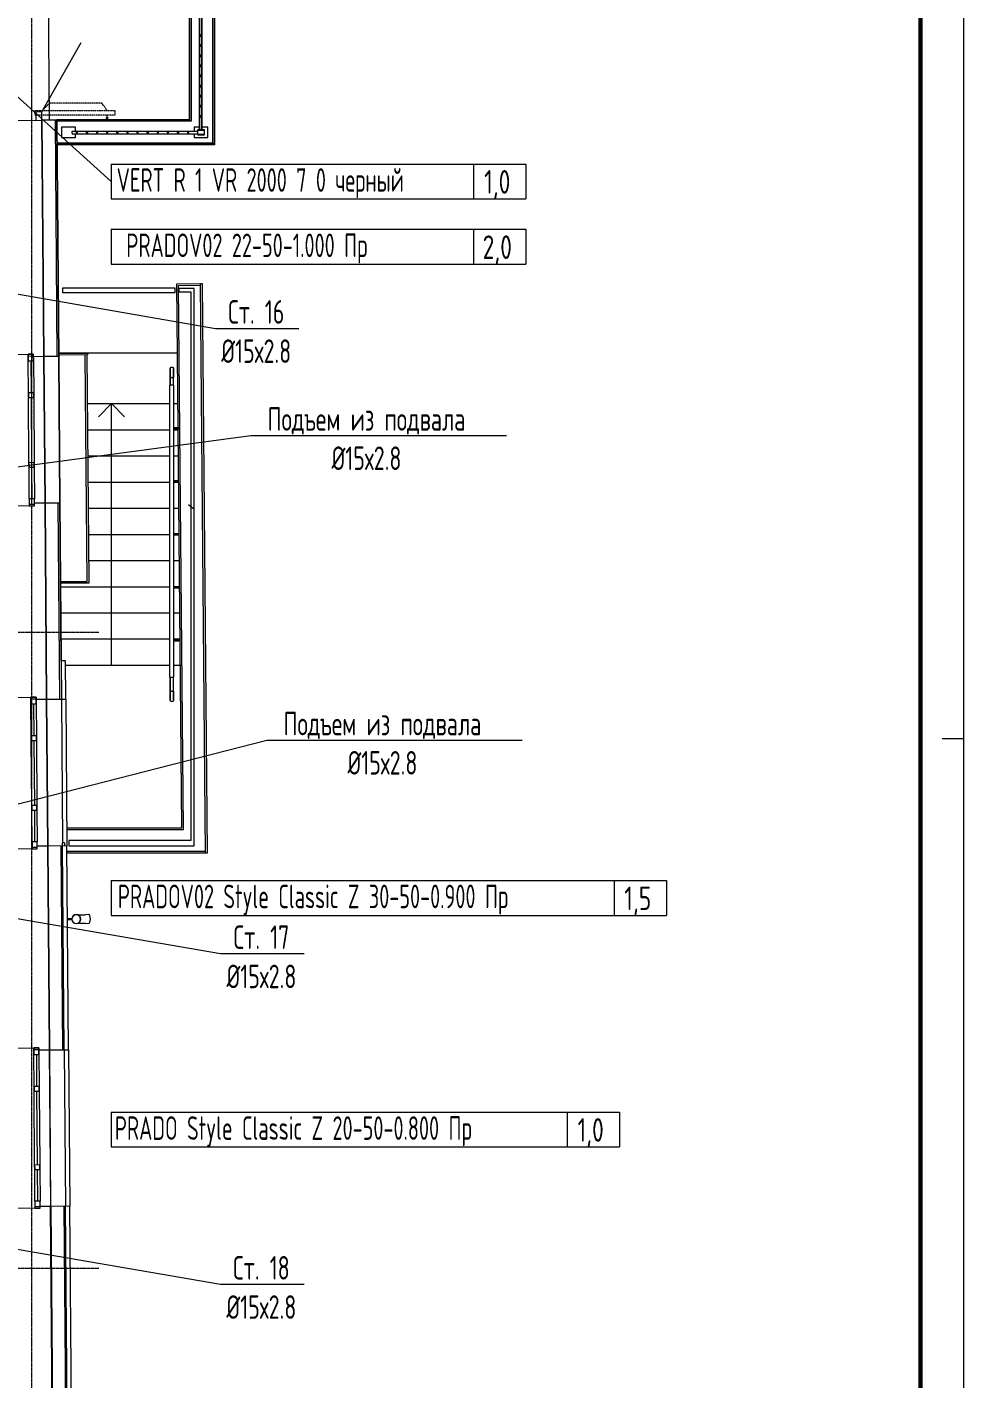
# Model space of a CAD drawing. Header units: millimetres. Extents: x -3929 to 624051, y 52832 to 514950.
# Drawn here: x 228249 to 238998, y 168064 to 183574 of the extents above; entities that cross this region are included whole.
import ezdxf
from ezdxf import colors
from ezdxf.entities.mleader import LeaderData, LeaderLine
from ezdxf.enums import TextEntityAlignment as Align
from ezdxf.math import Vec2, Vec3

# ---------------------------------------------------------------- set-up
doc = ezdxf.new("R2010")
doc.units = ezdxf.units.MM
doc.linetypes.add('ADSK_Линия сетки', pattern=[25, 20, -2.5, 0, -2.5])
doc.linetypes.add('ADSK_Штриховая_ш3 п1_5', pattern=[4.5, 3, -1.5])
for name, color, linetype in [('9_Форматы', 7, 'Continuous'), ('ПРИБОРЫ', 3, 'Continuous'), ('статистика приборов', 252, 'Continuous'), ('стояки', 7, 'Continuous')]:
    doc.layers.add(name, color=color, linetype=linetype)
for name, color, linetype, lineweight in [('_ Окна', 7, 'Continuous', 9), ('Аннотация', 7, 'Continuous', 18), ('Двери', 7, 'Continuous', 9), ('Лестницы', 7, 'Continuous', 9), ('Обобщенные модели', 7, 'Continuous', 18), ('ОВ-рамка', 7, 'Continuous', 30), ('ОВ-ТЕКСТ', 7, 'Continuous', 25), ('Ограждение', 7, 'Continuous', 9), ('Окна', 7, 'Continuous', 9), ('Оси', 253, 'Continuous', 9), ('Перекрытие', 7, 'Continuous', 18), ('Стены внутренние', 7, 'Continuous', 18), ('Стены наружные', 7, 'Continuous', 18), ('Стены несущие', 7, 'Continuous', 30), ('Стены отделка', 7, 'Continuous', 30), ('Стены штриховка', 7, 'Continuous', 9), ('Стрелки вверх', 7, 'Continuous', 18)]:
    doc.layers.add(name, color=color, linetype=linetype, lineweight=lineweight)
doc.layers.add('Линии', color=7, linetype='Continuous', lineweight=9, true_color=0x00a600)
doc.styles.add('СТИЛЬ', font='simplex.shx', dxfattribs={"width": 0.65})

# ---------------------------------------------------------------- blocks, each defined once
blk = doc.blocks.new('1 этаж')
at = {"layer": '_ Окна', "color": 253, "lineweight": 5}
for p, q in [((419000, -230396), (419060, -230395)), ((419001, -230476), (419000, -230396)), ((419000, -230416), (419060, -230415)), ((419060, -230395), (419061, -230475)), ((419061, -230475), (419001, -230476)), ((419031, -230476), (419034, -230836)), ((419004, -230836), (419064, -230835)), ((419004, -230896), (419004, -230836)), ((419064, -230895), (419004, -230896)), ((419034, -230896), (419040, -231636)), ((419064, -230835), (419064, -230895)), ((419010, -231636), (419070, -231635)), ((419011, -231696), (419010, -231636)), ((419071, -231695), (419011, -231696)), ((419041, -231696), (419044, -232055)), ((419070, -231635), (419071, -231695)), ((419073, -232055), (419014, -232056)), ((419014, -232056), (419014, -232136)), ((419014, -232116), (419074, -232115)), ((419014, -232136), (419074, -232135)), ((419074, -232135), (419073, -232055)), ((419033, -234409), (419032, -234329)), ((419032, -234329), (419092, -234329)), ((419032, -234349), (419092, -234349)), ((419092, -234329), (419093, -234409)), ((419093, -234409), (419033, -234409)), ((419063, -234409), (419065, -234769)), ((419036, -234829), (419035, -234769)), ((419035, -234769), (419095, -234769)), ((419095, -234769), (419096, -234829)), ((419096, -234829), (419036, -234829)), ((419066, -234829), (419072, -235569)), ((419042, -235629), (419042, -235569)), ((419042, -235569), (419102, -235569)), ((419102, -235569), (419102, -235629)), ((419102, -235629), (419042, -235629)), ((419072, -235629), (419075, -235989)), ((419105, -235989), (419045, -235989)), ((419045, -235989), (419046, -236069)), ((419046, -236049), (419106, -236049)), ((419106, -236069), (419105, -235989)), ((419046, -236069), (419106, -236069)), ((419064, -238353), (419124, -238352)), ((419065, -238433), (419064, -238353)), ((419065, -238373), (419125, -238372)), ((419124, -238352), (419125, -238432)), ((419125, -238432), (419065, -238433)), ((419095, -238433), (419098, -238792)), ((419068, -238793), (419128, -238792)), ((419068, -238853), (419068, -238793)), ((419128, -238792), (419128, -238852)), ((419128, -238852), (419068, -238853)), ((419098, -238852), (419105, -239692)), ((419075, -239693), (419135, -239692)), ((419076, -239753), (419075, -239693)), ((419136, -239752), (419076, -239753)), ((419106, -239752), (419109, -240112)), ((419135, -239692), (419136, -239752)), ((419139, -240112), (419079, -240113)), ((419079, -240113), (419079, -240193)), ((419079, -240173), (419139, -240172)), ((419079, -240193), (419139, -240192)), ((419139, -240192), (419139, -240112))]:
    blk.add_line(p, q, dxfattribs=at)
at = {"layer": 'Аннотация', "color": 253, "lineweight": 5}
blk.add_line((420902, -232173), (420842, -232122), dxfattribs=at)
at = {"layer": 'Двери', "color": 253, "lineweight": 5}
for p, q in [((419158, -227616), (419609, -226820)), ((419158, -227616), (419088, -227617)), ((419088, -227617), (419088, -227712)), ((419158, -227711), (419158, -227616)), ((419088, -227712), (419158, -227711))]:
    blk.add_line(p, q, dxfattribs=at)
at = {"layer": 'Лестницы', "color": 253, "lineweight": 5}
for p, q in [((419678, -230962), (420621, -230962)), ((420671, -230962), (420720, -230962)), ((419680, -231262), (420621, -231262)), ((419680, -231262), (420621, -231262)), ((420671, -231262), (420722, -231262)), ((420671, -231262), (420722, -231262)), ((419683, -231562), (420621, -231562)), ((419683, -231562), (420621, -231562)), ((420671, -231562), (420725, -231562)), ((420671, -231562), (420725, -231562)), ((419686, -231862), (420621, -231862)), ((419686, -231862), (420621, -231862)), ((420671, -231862), (420728, -231862)), ((420671, -231862), (420728, -231862)), ((419688, -232162), (420621, -232162)), ((419688, -232162), (420621, -232162)), ((420671, -232162), (420730, -232162)), ((420671, -232162), (420730, -232162)), ((419691, -232462), (420621, -232462)), ((419691, -232462), (420621, -232462)), ((420730, -232462), (420733, -232462)), ((420730, -232462), (420733, -232462)), ((419694, -232762), (420621, -232762)), ((419694, -232762), (420621, -232762)), ((420671, -232762), (420736, -232762)), ((420671, -232762), (420736, -232762)), ((419373, -233062), (420621, -233062)), ((419373, -233062), (420621, -233062)), ((420671, -233062), (420739, -233062)), ((420671, -233062), (420739, -233062)), ((419375, -233362), (420621, -233362)), ((419375, -233362), (420621, -233362)), ((420671, -233362), (420741, -233362)), ((420671, -233362), (420741, -233362)), ((419378, -233662), (420621, -233662)), ((419378, -233662), (420621, -233662)), ((420671, -233662), (420744, -233662)), ((420671, -233662), (420744, -233662)), ((420744, -233962), (420744, -233699)), ((419430, -233962), (420621, -233962)), ((419430, -233962), (420621, -233962)), ((420671, -233962), (420744, -233962)), ((420671, -233962), (420744, -233962))]:
    blk.add_line(p, q, dxfattribs=at)
at = {"layer": 'Линии', "color": 253, "lineweight": 5}
for p, q in [((421140, -223482), (421140, -227982)), ((421140, -227982), (419340, -227982)), ((420687, -229637), (419393, -229637)), ((419393, -229637), (419393, -229687)), ((419393, -229687), (420687, -229687)), ((420687, -229687), (420687, -229637)), ((420906, -229640), (420728, -229640)), ((420728, -229640), (420728, -229680)), ((420728, -229680), (420866, -229680)), ((420866, -229680), (420866, -235974)), ((420906, -236034), (420906, -229640)), ((420671, -230750), (420621, -230750)), ((420621, -230750), (420621, -234102)), ((420671, -234102), (420671, -230750)), ((420621, -234102), (420671, -234102)), ((420866, -235974), (419466, -235974)), ((419466, -235974), (419466, -236034)), ((419466, -236034), (420906, -236034))]:
    blk.add_line(p, q, dxfattribs=at)
at = {"layer": 'Линии', "color": 253, "linetype": 'ADSK_Штриховая_ш3 п1_5', "lineweight": 5}
for p, q in [((419248, -227514), (419163, -227599)), ((419846, -227514), (419248, -227514)), ((419906, -227599), (419846, -227514)), ((419082, -227652), (419081, -227599)), ((419081, -227599), (419994, -227599)), ((419995, -227652), (419082, -227652)), ((419903, -227652), (419908, -227697)), ((419994, -227599), (419995, -227652))]:
    blk.add_line(p, q, dxfattribs=at)
blk.add_circle((419908, -227697), 17, dxfattribs=at)
at = {"layer": 'Обобщенные модели', "color": 253, "lineweight": 5}
for p, q in [((419566, -236826), (419567, -236826)), ((419567, -236826), (419570, -236826)), ((419570, -236826), (419573, -236826)), ((419573, -236826), (419576, -236825)), ((419576, -236825), (419579, -236825)), ((419579, -236825), (419582, -236825)), ((419582, -236825), (419586, -236825)), ((419586, -236825), (419590, -236825)), ((419590, -236825), (419594, -236825)), ((419594, -236825), (419598, -236825)), ((419598, -236825), (419603, -236825)), ((419603, -236825), (419607, -236825)), ((419607, -236825), (419612, -236825)), ((419612, -236825), (419617, -236825)), ((419617, -236825), (419622, -236825)), ((419622, -236825), (419627, -236825)), ((419627, -236825), (419632, -236825)), ((419632, -236825), (419637, -236825)), ((419637, -236825), (419643, -236825)), ((419643, -236825), (419648, -236825)), ((419648, -236825), (419654, -236825)), ((419654, -236825), (419656, -236825)), ((419699, -236824), (419656, -236825)), ((419502, -236871), (419453, -236871)), ((419453, -236881), (419502, -236881)), ((419569, -236926), (419567, -236926)), ((419572, -236926), (419569, -236926)), ((419575, -236925), (419572, -236926)), ((419578, -236925), (419575, -236925)), ((419581, -236925), (419578, -236925)), ((419585, -236925), (419581, -236925)), ((419589, -236925), (419585, -236925)), ((419593, -236925), (419589, -236925)), ((419597, -236925), (419593, -236925)), ((419601, -236925), (419597, -236925)), ((419605, -236925), (419601, -236925)), ((419610, -236925), (419605, -236925)), ((419615, -236925), (419610, -236925)), ((419620, -236925), (419615, -236925)), ((419625, -236925), (419620, -236925)), ((419630, -236925), (419625, -236925)), ((419635, -236925), (419630, -236925)), ((419641, -236925), (419635, -236925)), ((419646, -236925), (419641, -236925)), ((419652, -236925), (419646, -236925)), ((419657, -236925), (419652, -236925)), ((419657, -236925), (419700, -236924))]:
    blk.add_line(p, q, dxfattribs=at)
for radius, start, end in [(52, 0.4634, 180.4634), (50, 0.4634, 180.4634), (52, 180.4634, 0.4634), (50, 180.4634, 0.4634)]:
    blk.add_arc((419553, -236876), radius, start, end, dxfattribs=at)
for start_param, end_param in [(4.712389, 6.283185), (3.141593, 4.712389)]:
    blk.add_ellipse((419699, -236874), major_axis=(-0.4, 50), ratio=0.309017, start_param=start_param, end_param=end_param, dxfattribs=at)
at = {"layer": 'Ограждение', "color": 253, "lineweight": 5}
for p, q in [((420962, -226240), (420962, -227820)), ((420988, -227820), (420988, -226240)), ((420992, -226240), (420992, -227820)), ((420986, -226731), (420970, -226731)), ((420970, -226731), (420970, -226747)), ((420970, -226747), (420986, -226747)), ((420986, -226747), (420986, -226731)), ((420986, -226847), (420970, -226847)), ((420970, -226847), (420970, -226863)), ((420970, -226863), (420986, -226863)), ((420986, -226863), (420986, -226847)), ((420986, -226963), (420970, -226963)), ((420970, -226963), (420970, -226979)), ((420970, -226979), (420986, -226979)), ((420986, -226979), (420986, -226963)), ((420986, -227079), (420970, -227079)), ((420970, -227079), (420970, -227095)), ((420970, -227095), (420986, -227095)), ((420986, -227195), (420970, -227195)), ((420970, -227195), (420970, -227211)), ((420970, -227211), (420986, -227211)), ((420986, -227095), (420986, -227079)), ((420986, -227211), (420986, -227195)), ((420986, -227311), (420970, -227311)), ((420970, -227311), (420970, -227327)), ((420970, -227327), (420986, -227327)), ((420986, -227327), (420986, -227311)), ((420986, -227427), (420970, -227427)), ((420970, -227427), (420970, -227443)), ((420970, -227443), (420986, -227443)), ((420986, -227443), (420986, -227427)), ((420986, -227543), (420970, -227543)), ((420970, -227543), (420970, -227559)), ((420970, -227559), (420986, -227559)), ((420986, -227659), (420970, -227659)), ((420970, -227659), (420970, -227675)), ((420970, -227675), (420986, -227675)), ((420986, -227559), (420986, -227543)), ((420986, -227675), (420986, -227659)), ((419544, -227790), (419384, -227790)), ((419384, -227790), (419384, -227910)), ((419504, -227835), (419504, -227839)), ((419504, -227835), (420944, -227835)), ((419544, -227835), (419544, -227790)), ((420962, -227790), (420904, -227790)), ((420904, -227790), (420904, -227835)), ((420944, -227826), (420944, -227874)), ((420948, -227874), (420948, -227826)), ((421019, -227820), (420950, -227820)), ((420950, -227824), (421019, -227824)), ((421064, -227790), (420992, -227790)), ((421020, -227826), (421020, -227874)), ((421024, -227874), (421024, -227826)), ((421064, -227910), (421064, -227790)), ((419384, -227910), (419544, -227910)), ((419504, -227860), (419504, -227839)), ((419552, -227839), (419504, -227839)), ((419504, -227860), (419504, -227865)), ((419504, -227865), (420944, -227865)), ((419544, -227910), (419544, -227865)), ((419568, -227839), (419552, -227839)), ((419552, -227839), (419552, -227855)), ((419552, -227855), (419568, -227855)), ((419568, -227855), (419568, -227839)), ((419668, -227839), (419568, -227839)), ((419684, -227839), (419668, -227839)), ((419668, -227839), (419668, -227855)), ((419668, -227855), (419684, -227855)), ((419684, -227855), (419684, -227839)), ((419784, -227839), (419684, -227839)), ((419800, -227839), (419784, -227839)), ((419784, -227839), (419784, -227855)), ((419784, -227855), (419800, -227855)), ((419800, -227855), (419800, -227839)), ((419900, -227839), (419800, -227839)), ((419916, -227839), (419900, -227839)), ((419900, -227839), (419900, -227855)), ((419900, -227855), (419916, -227855)), ((419916, -227855), (419916, -227839)), ((420016, -227839), (419916, -227839)), ((420032, -227839), (420016, -227839)), ((420016, -227839), (420016, -227855)), ((420016, -227855), (420032, -227855)), ((420032, -227855), (420032, -227839)), ((420132, -227839), (420032, -227839)), ((420148, -227839), (420132, -227839)), ((420132, -227839), (420132, -227855)), ((420132, -227855), (420148, -227855)), ((420148, -227855), (420148, -227839)), ((420248, -227839), (420148, -227839)), ((420264, -227839), (420248, -227839)), ((420248, -227839), (420248, -227855)), ((420248, -227855), (420264, -227855)), ((420264, -227855), (420264, -227839)), ((420364, -227839), (420264, -227839)), ((420380, -227839), (420364, -227839)), ((420364, -227839), (420364, -227855)), ((420364, -227855), (420380, -227855)), ((420380, -227855), (420380, -227839)), ((420480, -227839), (420380, -227839)), ((420496, -227839), (420480, -227839)), ((420480, -227839), (420480, -227855)), ((420480, -227855), (420496, -227855)), ((420496, -227855), (420496, -227839)), ((420596, -227839), (420496, -227839)), ((420612, -227839), (420596, -227839)), ((420596, -227839), (420596, -227855)), ((420596, -227855), (420612, -227855)), ((420612, -227855), (420612, -227839)), ((420712, -227839), (420612, -227839)), ((420728, -227839), (420712, -227839)), ((420712, -227839), (420712, -227855)), ((420712, -227855), (420728, -227855)), ((420728, -227855), (420728, -227839)), ((420828, -227839), (420728, -227839)), ((420844, -227839), (420828, -227839)), ((420828, -227839), (420828, -227855)), ((420828, -227855), (420844, -227855)), ((420844, -227855), (420844, -227839)), ((420944, -227839), (420844, -227839)), ((420904, -227865), (420904, -227910)), ((420904, -227910), (421064, -227910)), ((421019, -227876), (420950, -227876)), ((420950, -227880), (421019, -227880)), ((420630, -230559), (420630, -230558)), ((420630, -230558), (420631, -230558)), ((420630, -230560), (420630, -230559)), ((420630, -230561), (420630, -230560)), ((420630, -230562), (420630, -230561)), ((420630, -230563), (420630, -230562)), ((420630, -230562), (420630, -230562)), ((420630, -230562), (420630, -230562)), ((420630, -230562), (420630, -230562)), ((420630, -230562), (420630, -230562)), ((420630, -230562), (420630, -230562)), ((420630, -230562), (420630, -230562)), ((420630, -230562), (420630, -230562)), ((420630, -230562), (420630, -230563)), ((420630, -230564), (420630, -230563)), ((420630, -230563), (420630, -230564)), ((420630, -230565), (420630, -230564)), ((420630, -230564), (420630, -230564)), ((420630, -230564), (420630, -230565)), ((420630, -230566), (420630, -230565)), ((420630, -230565), (420630, -230567)), ((420630, -230567), (420630, -230566)), ((420630, -230568), (420630, -230567)), ((420630, -230567), (420630, -230568)), ((420630, -230570), (420630, -230568)), ((420630, -230568), (420630, -230569)), ((420630, -230569), (420630, -230571)), ((420630, -230572), (420630, -230570)), ((420630, -230571), (420630, -230573)), ((420630, -230573), (420630, -230572)), ((420630, -230575), (420630, -230573)), ((420630, -230573), (420630, -230575)), ((420630, -230577), (420630, -230575)), ((420630, -230575), (420630, -230577)), ((420630, -230580), (420630, -230577)), ((420630, -230577), (420630, -230579)), ((420630, -230579), (420630, -230581)), ((420630, -230582), (420630, -230580)), ((420630, -230581), (420630, -230584)), ((420630, -230585), (420630, -230582)), ((420630, -230584), (420630, -230586)), ((420630, -230587), (420630, -230585)), ((420630, -230586), (420630, -230589)), ((420630, -230590), (420630, -230587)), ((420630, -230589), (420630, -230592)), ((420630, -230593), (420630, -230590)), ((420630, -230592), (420630, -230595)), ((420630, -230596), (420630, -230593)), ((420630, -230595), (420630, -230598)), ((420630, -230599), (420630, -230596)), ((420630, -230598), (420630, -230601)), ((420630, -230602), (420630, -230599)), ((420630, -230601), (420630, -230604)), ((420630, -230605), (420630, -230602)), ((420630, -230604), (420630, -230608)), ((420630, -230608), (420630, -230605)), ((420630, -230612), (420630, -230608)), ((420630, -230608), (420630, -230611)), ((420630, -230611), (420630, -230614)), ((420630, -230615), (420630, -230612)), ((420630, -230614), (420630, -230618)), ((420630, -230619), (420630, -230615)), ((420630, -230618), (420630, -230622)), ((420630, -230623), (420630, -230619)), ((420630, -230622), (420630, -230625)), ((420630, -230626), (420630, -230623)), ((420630, -230625), (420630, -230629)), ((420630, -230630), (420630, -230626)), ((420631, -230556), (420631, -230555)), ((420631, -230555), (420632, -230555)), ((420631, -230557), (420631, -230556)), ((420631, -230558), (420631, -230557)), ((420632, -230553), (420632, -230552)), ((420632, -230552), (420633, -230552)), ((420632, -230554), (420632, -230553)), ((420632, -230555), (420632, -230554)), ((420633, -230551), (420634, -230550)), ((420633, -230552), (420633, -230551)), ((420634, -230550), (420635, -230549)), ((420634, -230550), (420634, -230550)), ((420635, -230549), (420635, -230548)), ((420635, -230548), (420636, -230548)), ((420636, -230548), (420636, -230547)), ((420636, -230547), (420637, -230547)), ((420637, -230547), (420637, -230546)), ((420637, -230546), (420638, -230546)), ((420638, -230546), (420639, -230545)), ((420639, -230545), (420640, -230544)), ((420639, -230545), (420639, -230545)), ((420640, -230544), (420641, -230544)), ((420641, -230544), (420642, -230544)), ((420642, -230544), (420642, -230543)), ((420642, -230543), (420643, -230543)), ((420643, -230543), (420644, -230543)), ((420644, -230543), (420644, -230542)), ((420644, -230542), (420645, -230542)), ((420645, -230542), (420646, -230542)), ((420646, -230542), (420647, -230542)), ((420647, -230542), (420648, -230542)), ((420648, -230542), (420648, -230542)), ((420648, -230542), (420649, -230542)), ((420649, -230542), (420650, -230542)), ((420650, -230542), (420650, -230542)), ((420650, -230542), (420651, -230542)), ((420651, -230542), (420652, -230542)), ((420652, -230542), (420653, -230542)), ((420653, -230542), (420653, -230542)), ((420653, -230542), (420654, -230542)), ((420654, -230542), (420655, -230542)), ((420655, -230542), (420656, -230542)), ((420656, -230542), (420657, -230543)), ((420657, -230543), (420657, -230543)), ((420657, -230543), (420658, -230543)), ((420658, -230543), (420659, -230544)), ((420659, -230544), (420659, -230544)), ((420659, -230544), (420660, -230544)), ((420660, -230544), (420661, -230545)), ((420661, -230545), (420662, -230545)), ((420662, -230545), (420662, -230546)), ((420662, -230546), (420663, -230546)), ((420663, -230546), (420663, -230547)), ((420663, -230547), (420664, -230547)), ((420664, -230547), (420665, -230548)), ((420665, -230548), (420665, -230548)), ((420665, -230548), (420666, -230549)), ((420666, -230549), (420666, -230549)), ((420666, -230549), (420667, -230550)), ((420667, -230550), (420667, -230551)), ((420667, -230551), (420667, -230551)), ((420667, -230551), (420668, -230552)), ((420668, -230552), (420668, -230553)), ((420668, -230553), (420669, -230554)), ((420669, -230554), (420669, -230554)), ((420669, -230554), (420669, -230555)), ((420669, -230555), (420669, -230556)), ((420669, -230556), (420670, -230557)), ((420670, -230557), (420670, -230557)), ((420670, -230557), (420670, -230558)), ((420670, -230558), (420670, -230559)), ((420670, -230559), (420670, -230560)), ((420670, -230560), (420670, -230561)), ((420670, -230561), (420670, -230561)), ((420670, -230561), (420670, -230562)), ((420670, -230563), (420670, -230562)), ((420670, -230562), (420670, -230562)), ((420670, -230562), (420670, -230562)), ((420670, -230562), (420670, -230562)), ((420670, -230562), (420670, -230562)), ((420670, -230562), (420670, -230562)), ((420670, -230562), (420670, -230562)), ((420670, -230562), (420670, -230562)), ((420670, -230562), (420670, -230563)), ((420670, -230564), (420670, -230563)), ((420670, -230563), (420670, -230564)), ((420670, -230565), (420670, -230564)), ((420670, -230564), (420670, -230564)), ((420670, -230564), (420670, -230565)), ((420670, -230566), (420670, -230565)), ((420670, -230565), (420670, -230567)), ((420670, -230567), (420670, -230566)), ((420670, -230568), (420670, -230567)), ((420670, -230567), (420670, -230568)), ((420670, -230570), (420670, -230568)), ((420670, -230568), (420670, -230569)), ((420670, -230569), (420670, -230571)), ((420670, -230572), (420670, -230570)), ((420670, -230571), (420670, -230573)), ((420670, -230573), (420670, -230572)), ((420670, -230575), (420670, -230573)), ((420670, -230573), (420670, -230575)), ((420670, -230577), (420670, -230575)), ((420670, -230575), (420670, -230577)), ((420670, -230580), (420670, -230577)), ((420670, -230577), (420670, -230579)), ((420670, -230579), (420670, -230581)), ((420670, -230582), (420670, -230580)), ((420670, -230581), (420670, -230584)), ((420670, -230585), (420670, -230582)), ((420670, -230584), (420670, -230586)), ((420670, -230587), (420670, -230585)), ((420670, -230586), (420670, -230589)), ((420670, -230590), (420670, -230587)), ((420670, -230589), (420670, -230592)), ((420670, -230593), (420670, -230590)), ((420670, -230592), (420670, -230595)), ((420670, -230596), (420670, -230593)), ((420670, -230595), (420670, -230598)), ((420670, -230599), (420670, -230596)), ((420670, -230598), (420670, -230601)), ((420670, -230602), (420670, -230599)), ((420670, -230601), (420670, -230604)), ((420670, -230605), (420670, -230602)), ((420670, -230604), (420670, -230608)), ((420670, -230608), (420670, -230605)), ((420670, -230612), (420670, -230608)), ((420670, -230608), (420670, -230611)), ((420670, -230611), (420670, -230614)), ((420670, -230615), (420670, -230612)), ((420670, -230614), (420670, -230618)), ((420670, -230619), (420670, -230615)), ((420670, -230618), (420670, -230622)), ((420670, -230623), (420670, -230619)), ((420670, -230622), (420670, -230625)), ((420670, -230626), (420670, -230623)), ((420670, -230625), (420670, -230629)), ((420670, -230630), (420670, -230626)), ((420630, -230629), (420630, -230633)), ((420630, -230634), (420630, -230630)), ((420630, -230633), (420630, -230637)), ((420630, -230638), (420630, -230634)), ((420630, -230637), (420630, -230641)), ((420630, -230642), (420630, -230638)), ((420630, -230641), (420630, -230645)), ((420630, -230646), (420630, -230642)), ((420630, -230645), (420630, -230649)), ((420630, -230650), (420630, -230646)), ((420630, -230649), (420630, -230653)), ((420630, -230654), (420630, -230650)), ((420630, -230653), (420630, -230657)), ((420630, -230658), (420630, -230654)), ((420630, -230657), (420630, -230661)), ((420630, -230662), (420630, -230658)), ((420630, -230661), (420630, -230662)), ((420630, -230662), (420630, -230750)), ((420630, -230662), (420670, -230662)), ((420630, -230750), (420630, -230662)), ((420653, -230662), (420648, -230662)), ((420648, -230662), (420650, -230662)), ((420650, -230662), (420653, -230662)), ((420670, -230629), (420670, -230633)), ((420670, -230634), (420670, -230630)), ((420670, -230633), (420670, -230637)), ((420670, -230638), (420670, -230634)), ((420670, -230637), (420670, -230641)), ((420670, -230642), (420670, -230638)), ((420670, -230641), (420670, -230645)), ((420670, -230646), (420670, -230642)), ((420670, -230645), (420670, -230649)), ((420670, -230650), (420670, -230646)), ((420670, -230649), (420670, -230653)), ((420670, -230654), (420670, -230650)), ((420670, -230653), (420670, -230657)), ((420670, -230658), (420670, -230654)), ((420670, -230657), (420670, -230661)), ((420670, -230662), (420670, -230658)), ((420670, -230661), (420670, -230662)), ((420670, -230750), (420670, -230662)), ((420670, -230750), (420670, -230662)), ((420730, -231238), (420671, -231238)), ((420730, -231245), (420730, -231238)), ((420730, -231253), (420730, -231245)), ((420671, -231253), (420730, -231253)), ((420728, -231846), (420671, -231846)), ((420671, -231861), (420728, -231861)), ((420730, -232454), (420671, -232454)), ((420671, -232469), (420730, -232469)), ((420730, -232462), (420730, -232454)), ((420730, -232469), (420730, -232462)), ((420730, -233062), (420671, -233062)), ((420671, -233077), (420730, -233077)), ((420730, -233070), (420730, -233062)), ((420730, -233077), (420730, -233070)), ((420730, -233670), (420671, -233670)), ((420671, -233685), (420730, -233685)), ((420730, -233678), (420730, -233670)), ((420730, -233685), (420730, -233678)), ((420630, -234102), (420630, -234262)), ((420630, -234262), (420630, -234102)), ((420670, -234262), (420670, -234102)), ((420670, -234262), (420670, -234102)), ((420630, -234262), (420630, -234266)), ((420630, -234263), (420630, -234262)), ((420630, -234262), (420670, -234262)), ((420630, -234267), (420630, -234263)), ((420630, -234266), (420630, -234270)), ((420630, -234271), (420630, -234267)), ((420630, -234270), (420630, -234274)), ((420630, -234275), (420630, -234271)), ((420630, -234274), (420630, -234278)), ((420630, -234279), (420630, -234275)), ((420630, -234278), (420630, -234281)), ((420630, -234283), (420630, -234279)), ((420630, -234281), (420630, -234285)), ((420630, -234286), (420630, -234283)), ((420630, -234285), (420630, -234289)), ((420630, -234290), (420630, -234286)), ((420630, -234289), (420630, -234293)), ((420630, -234294), (420630, -234290)), ((420630, -234293), (420630, -234297)), ((420630, -234298), (420630, -234294)), ((420630, -234297), (420630, -234301)), ((420630, -234302), (420630, -234298)), ((420630, -234301), (420630, -234304)), ((420630, -234305), (420630, -234302)), ((420630, -234304), (420630, -234308)), ((420630, -234309), (420630, -234305)), ((420630, -234308), (420630, -234311)), ((420630, -234312), (420630, -234309)), ((420630, -234311), (420630, -234315)), ((420630, -234316), (420630, -234312)), ((420630, -234315), (420630, -234318)), ((420630, -234319), (420630, -234316)), ((420630, -234318), (420630, -234321)), ((420630, -234322), (420630, -234319)), ((420630, -234321), (420630, -234324)), ((420630, -234325), (420630, -234322)), ((420630, -234324), (420630, -234328)), ((420630, -234328), (420630, -234325)), ((420630, -234328), (420630, -234330)), ((420630, -234331), (420630, -234328)), ((420630, -234330), (420630, -234333)), ((420630, -234334), (420630, -234331)), ((420630, -234333), (420630, -234336)), ((420630, -234337), (420630, -234334)), ((420630, -234336), (420630, -234339)), ((420630, -234339), (420630, -234337)), ((420630, -234339), (420630, -234341)), ((420630, -234342), (420630, -234339)), ((420630, -234341), (420630, -234344)), ((420630, -234344), (420630, -234342)), ((420630, -234344), (420630, -234346)), ((420630, -234346), (420630, -234344)), ((420630, -234346), (420630, -234348)), ((420630, -234348), (420630, -234346)), ((420630, -234348), (420630, -234350)), ((420630, -234350), (420630, -234348)), ((420630, -234350), (420630, -234352)), ((420630, -234352), (420630, -234350)), ((420648, -234262), (420653, -234262)), ((420650, -234262), (420648, -234262)), ((420653, -234262), (420650, -234262)), ((420670, -234262), (420670, -234266)), ((420670, -234263), (420670, -234262)), ((420670, -234267), (420670, -234263)), ((420670, -234266), (420670, -234270)), ((420670, -234271), (420670, -234267)), ((420670, -234270), (420670, -234274)), ((420670, -234275), (420670, -234271)), ((420670, -234274), (420670, -234278)), ((420670, -234279), (420670, -234275)), ((420670, -234278), (420670, -234281)), ((420670, -234283), (420670, -234279)), ((420670, -234281), (420670, -234285)), ((420670, -234286), (420670, -234283)), ((420670, -234285), (420670, -234289)), ((420670, -234290), (420670, -234286)), ((420670, -234289), (420670, -234293)), ((420670, -234294), (420670, -234290)), ((420670, -234293), (420670, -234297)), ((420670, -234298), (420670, -234294)), ((420670, -234297), (420670, -234301)), ((420670, -234302), (420670, -234298)), ((420670, -234301), (420670, -234304)), ((420670, -234305), (420670, -234302)), ((420670, -234304), (420670, -234308)), ((420670, -234309), (420670, -234305)), ((420670, -234308), (420670, -234311)), ((420670, -234312), (420670, -234309)), ((420670, -234311), (420670, -234315)), ((420670, -234316), (420670, -234312)), ((420670, -234315), (420670, -234318)), ((420670, -234319), (420670, -234316)), ((420670, -234318), (420670, -234321)), ((420670, -234322), (420670, -234319)), ((420670, -234321), (420670, -234324)), ((420670, -234325), (420670, -234322)), ((420670, -234324), (420670, -234328)), ((420670, -234328), (420670, -234325)), ((420670, -234328), (420670, -234330)), ((420670, -234331), (420670, -234328)), ((420670, -234330), (420670, -234333)), ((420670, -234334), (420670, -234331)), ((420670, -234333), (420670, -234336)), ((420670, -234337), (420670, -234334)), ((420670, -234336), (420670, -234339)), ((420670, -234339), (420670, -234337)), ((420670, -234339), (420670, -234341)), ((420670, -234342), (420670, -234339)), ((420670, -234341), (420670, -234344)), ((420670, -234344), (420670, -234342)), ((420670, -234344), (420670, -234346)), ((420670, -234346), (420670, -234344)), ((420670, -234346), (420670, -234348)), ((420670, -234348), (420670, -234346)), ((420670, -234348), (420670, -234350)), ((420670, -234350), (420670, -234348)), ((420670, -234350), (420670, -234352)), ((420670, -234352), (420670, -234350)), ((420630, -234352), (420630, -234353)), ((420630, -234354), (420630, -234352)), ((420630, -234353), (420630, -234355)), ((420630, -234355), (420630, -234354)), ((420630, -234355), (420630, -234356)), ((420630, -234357), (420630, -234355)), ((420630, -234356), (420630, -234357)), ((420630, -234357), (420630, -234358)), ((420630, -234358), (420630, -234357)), ((420630, -234358), (420630, -234359)), ((420630, -234359), (420630, -234358)), ((420630, -234359), (420630, -234360)), ((420630, -234360), (420630, -234359)), ((420630, -234360), (420630, -234361)), ((420630, -234361), (420630, -234360)), ((420630, -234360), (420630, -234360)), ((420630, -234361), (420630, -234361)), ((420630, -234361), (420630, -234361)), ((420630, -234361), (420630, -234362)), ((420630, -234362), (420630, -234361)), ((420630, -234361), (420630, -234361)), ((420630, -234363), (420630, -234362)), ((420630, -234362), (420630, -234362)), ((420630, -234362), (420630, -234362)), ((420630, -234362), (420630, -234362)), ((420630, -234364), (420630, -234363)), ((420630, -234363), (420630, -234363)), ((420631, -234365), (420630, -234364)), ((420631, -234366), (420631, -234365)), ((420631, -234367), (420631, -234366)), ((420631, -234368), (420631, -234367)), ((420631, -234367), (420631, -234367)), ((420632, -234369), (420631, -234368)), ((420632, -234370), (420632, -234369)), ((420633, -234371), (420632, -234370)), ((420632, -234370), (420632, -234370)), ((420633, -234372), (420633, -234371)), ((420634, -234373), (420633, -234372)), ((420633, -234372), (420633, -234372)), ((420634, -234374), (420634, -234373)), ((420635, -234374), (420634, -234374)), ((420635, -234375), (420635, -234374)), ((420636, -234376), (420635, -234375)), ((420637, -234377), (420636, -234376)), ((420636, -234376), (420636, -234376)), ((420638, -234377), (420637, -234377)), ((420638, -234378), (420638, -234377)), ((420639, -234378), (420638, -234378)), ((420640, -234379), (420639, -234378)), ((420641, -234379), (420640, -234379)), ((420640, -234379), (420640, -234379)), ((420642, -234380), (420641, -234379)), ((420643, -234380), (420642, -234380)), ((420642, -234380), (420642, -234380)), ((420644, -234381), (420643, -234380)), ((420645, -234381), (420644, -234381)), ((420646, -234381), (420645, -234381)), ((420645, -234381), (420645, -234381)), ((420647, -234381), (420646, -234381)), ((420648, -234381), (420647, -234381)), ((420649, -234382), (420648, -234381)), ((420650, -234382), (420649, -234382)), ((420649, -234382), (420649, -234382)), ((420651, -234382), (420650, -234382)), ((420650, -234382), (420650, -234382)), ((420652, -234382), (420651, -234382)), ((420653, -234381), (420652, -234382)), ((420654, -234381), (420653, -234381)), ((420655, -234381), (420654, -234381)), ((420654, -234381), (420654, -234381)), ((420656, -234381), (420655, -234381)), ((420657, -234381), (420656, -234381)), ((420658, -234380), (420657, -234380)), ((420657, -234380), (420657, -234381)), ((420659, -234380), (420658, -234380)), ((420660, -234379), (420659, -234380)), ((420661, -234378), (420660, -234379)), ((420660, -234379), (420660, -234379)), ((420662, -234378), (420661, -234378)), ((420663, -234377), (420662, -234378)), ((420662, -234378), (420662, -234378)), ((420664, -234376), (420663, -234377)), ((420665, -234375), (420664, -234376)), ((420664, -234376), (420664, -234376)), ((420666, -234374), (420665, -234375)), ((420665, -234375), (420665, -234375)), ((420667, -234373), (420666, -234374)), ((420666, -234374), (420666, -234374)), ((420668, -234372), (420667, -234372)), ((420667, -234372), (420667, -234373)), ((420669, -234369), (420668, -234370)), ((420668, -234370), (420668, -234371)), ((420668, -234371), (420668, -234372)), ((420670, -234366), (420669, -234367)), ((420669, -234367), (420669, -234368)), ((420669, -234368), (420669, -234369)), ((420669, -234369), (420669, -234369)), ((420670, -234352), (420670, -234353)), ((420670, -234354), (420670, -234352)), ((420670, -234353), (420670, -234355)), ((420670, -234355), (420670, -234354)), ((420670, -234355), (420670, -234356)), ((420670, -234357), (420670, -234355)), ((420670, -234356), (420670, -234357)), ((420670, -234357), (420670, -234358)), ((420670, -234358), (420670, -234357)), ((420670, -234358), (420670, -234359)), ((420670, -234359), (420670, -234358)), ((420670, -234359), (420670, -234360)), ((420670, -234360), (420670, -234359)), ((420670, -234360), (420670, -234361)), ((420670, -234361), (420670, -234360)), ((420670, -234360), (420670, -234360)), ((420670, -234361), (420670, -234361)), ((420670, -234361), (420670, -234361)), ((420670, -234361), (420670, -234362)), ((420670, -234362), (420670, -234361)), ((420670, -234361), (420670, -234361)), ((420670, -234362), (420670, -234362)), ((420670, -234362), (420670, -234363)), ((420670, -234362), (420670, -234362)), ((420670, -234362), (420670, -234362)), ((420670, -234363), (420670, -234364)), ((420670, -234364), (420670, -234365)), ((420670, -234365), (420670, -234366)), ((420670, -234366), (420670, -234366))]:
    blk.add_line(p, q, dxfattribs=at)
at = {"layer": 'Ограждение', "color": 253, "linetype": 'Continuous', "lineweight": 5}
for p, q in [((420973, -227095), (420986, -227083)), ((419789, -227855), (419800, -227844)), ((420016, -227840), (420017, -227839))]:
    blk.add_line(p, q, dxfattribs=at)
at = {"layer": 'Ограждение', "color": 253, "lineweight": 5}
for centre, radius, start, end in [((420950, -227826), 5.66, 90, 180), ((420950, -227826), 1.66, 90, 180), ((421019, -227826), 5.66, 0, 90), ((421019, -227826), 1.66, 0, 90), ((420950, -227874), 5.66, 180, 270), ((420950, -227874), 1.66, 180, 270), ((421019, -227874), 5.66, 270, 0), ((421019, -227874), 1.66, 270, 0)]:
    blk.add_arc(centre, radius, start, end, dxfattribs=at)
at = {"layer": 'Окна', "color": 253, "lineweight": 5}
for p, q in [((419060, -230395), (419000, -230396)), ((419000, -230396), (419001, -230476)), ((419061, -230475), (419060, -230395)), ((419004, -230836), (419001, -230476)), ((419061, -230475), (419064, -230835)), ((419004, -230836), (419004, -230896)), ((419010, -231636), (419004, -230896)), ((419064, -230895), (419064, -230835)), ((419064, -230895), (419070, -231635)), ((419010, -231636), (419011, -231696)), ((419014, -232056), (419011, -231696)), ((419071, -231695), (419070, -231635)), ((419071, -231695), (419073, -232055)), ((419014, -232056), (419014, -232136)), ((419014, -232136), (419074, -232135)), ((419074, -232135), (419073, -232055)), ((419092, -234329), (419032, -234329)), ((419032, -234329), (419033, -234409)), ((419093, -234409), (419092, -234329)), ((419035, -234769), (419033, -234409)), ((419093, -234409), (419095, -234769)), ((419035, -234769), (419036, -234829)), ((419096, -234829), (419095, -234769)), ((419042, -235569), (419036, -234829)), ((419096, -234829), (419102, -235569)), ((419042, -235569), (419042, -235629)), ((419102, -235629), (419102, -235569)), ((419045, -235989), (419042, -235629)), ((419102, -235629), (419105, -235989)), ((419045, -235989), (419046, -236069)), ((419106, -236069), (419105, -235989)), ((419046, -236069), (419106, -236069)), ((419124, -238352), (419064, -238353)), ((419064, -238353), (419065, -238433)), ((419125, -238432), (419124, -238352)), ((419068, -238793), (419065, -238433)), ((419125, -238432), (419128, -238792)), ((419068, -238793), (419068, -238853)), ((419128, -238852), (419128, -238792)), ((419075, -239693), (419068, -238853)), ((419128, -238852), (419135, -239692)), ((419075, -239693), (419076, -239753)), ((419079, -240113), (419076, -239753)), ((419136, -239752), (419135, -239692)), ((419136, -239752), (419139, -240112)), ((419079, -240113), (419079, -240193)), ((419079, -240193), (419139, -240192)), ((419139, -240192), (419139, -240112))]:
    blk.add_line(p, q, dxfattribs=at)
at = {"layer": 'Оси', "color": 253, "linetype": 'ADSK_Линия сетки', "lineweight": 5}
for p, q in [((419044, -258178), (419044, -209604)), ((353580, -233582), (419810, -233582)), ((353580, -240882), (419810, -240882))]:
    blk.add_line(p, q, dxfattribs=at)
at = {"layer": 'Перекрытие', "color": 253, "lineweight": 5}
for p, q in [((420714, -230382), (419351, -230382)), ((419678, -230962), (420621, -230962)), ((420671, -230962), (420720, -230962)), ((420747, -233962), (420744, -233962))]:
    blk.add_line(p, q, dxfattribs=at)
at = {"layer": 'Стены внутренние', "color": 253, "lineweight": 5}
for p, q in [((421120, -223502), (421120, -227972)), ((420870, -227722), (420870, -226503)), ((419334, -227972), (419332, -227972)), ((420727, -229606), (420977, -229604)), ((420784, -235849), (420727, -229606)), ((419180, -230419), (419194, -232104)), ((419399, -233912), (419380, -233912)), ((419212, -234353), (419226, -236038)), ((419445, -235849), (420784, -235849)), ((419416, -236001), (419396, -236002)), ((419396, -236036), (419396, -236002)), ((419416, -236001), (419416, -236036)), ((421036, -236099), (419447, -236099)), ((419245, -238376), (419259, -240171)), ((419415, -238375), (419435, -238375))]:
    blk.add_line(p, q, dxfattribs=at)
at = {"layer": 'Стены наружные', "color": 253, "lineweight": 5}
for p, q in [((421140, -223482), (421140, -227992)), ((421120, -227972), (421120, -223502)), ((420850, -227722), (420850, -225737)), ((419244, -227711), (419230, -226011)), ((420870, -226504), (420870, -227722)), ((419330, -227702), (420850, -227702)), ((419330, -227721), (419330, -227702)), ((420870, -227722), (419330, -227722)), ((419334, -227972), (421120, -227972)), ((419334, -227972), (419334, -227992)), ((421140, -227992), (419334, -227992)), ((420707, -229586), (420977, -229584)), ((420722, -231238), (420707, -229586)), ((420977, -229584), (420997, -229584)), ((421036, -236119), (420977, -229584)), ((420977, -229604), (420977, -229584)), ((420997, -229584), (421056, -236119)), ((419195, -232104), (419181, -230419)), ((419351, -230386), (419680, -230383)), ((419351, -230443), (419364, -232088)), ((419364, -232088), (419351, -230443)), ((419680, -230403), (419352, -230406)), ((419352, -230443), (419365, -232088)), ((419676, -233003), (419653, -230403)), ((419673, -230403), (419696, -233003)), ((419680, -230383), (419680, -230403)), ((420764, -235829), (420722, -231253)), ((419373, -233003), (419676, -233003)), ((419696, -233023), (419373, -233023)), ((419696, -233003), (419696, -233023)), ((419433, -234351), (419446, -236036)), ((419226, -236038), (419213, -234353)), ((419383, -234351), (419396, -236002)), ((419445, -235829), (420764, -235829)), ((421056, -236119), (419447, -236119)), ((419260, -240171), (419245, -238376)), ((419415, -238375), (419430, -240170)), ((419465, -238375), (419480, -240169))]:
    blk.add_line(p, q, dxfattribs=at)
at = {"layer": 'Стены несущие', "color": 253, "lineweight": 5}
for p, q in [((419088, -227712), (418648, -227716)), ((419180, -230419), (419158, -227711)), ((418670, -230398), (419000, -230396)), ((419060, -230420), (419180, -230419)), ((419014, -232136), (418685, -232138)), ((419194, -232104), (419074, -232105)), ((419212, -234353), (419194, -232104)), ((418703, -234332), (419032, -234329)), ((419092, -234354), (419212, -234353)), ((419226, -236038), (419106, -236039)), ((419245, -238376), (419226, -236038)), ((419046, -236069), (418717, -236072)), ((418735, -238355), (419064, -238353)), ((419125, -238377), (419245, -238376)), ((419079, -240193), (418749, -240195)), ((419259, -240171), (419139, -240172)), ((419280, -242760), (419259, -240171))]:
    blk.add_line(p, q, dxfattribs=at)
at = {"layer": 'Стены отделка', "color": 253, "lineweight": 5}
for p, q in [((419329, -227710), (419159, -227711)), ((419159, -227711), (419181, -230419)), ((419351, -230418), (419329, -227710)), ((419330, -227721), (419329, -227721)), ((419329, -227721), (419351, -230443)), ((419352, -230443), (419330, -227721)), ((419181, -230419), (419351, -230418)), ((419351, -230443), (419352, -230443)), ((419345, -232103), (419195, -232104)), ((419195, -232104), (419213, -234353)), ((419365, -232103), (419345, -232103)), ((419365, -232088), (419364, -232088)), ((419364, -232088), (419379, -233912)), ((419380, -233912), (419365, -232088)), ((419365, -232103), (419383, -234351)), ((419429, -233912), (419379, -233912)), ((419379, -233912), (419380, -233912)), ((419433, -234351), (419429, -233912)), ((419213, -234353), (419433, -234351)), ((419446, -236036), (419226, -236038)), ((419226, -236038), (419245, -238376)), ((419415, -238375), (419396, -236036)), ((419465, -238375), (419446, -236036)), ((419245, -238376), (419465, -238375)), ((419480, -240169), (419260, -240171)), ((419260, -240171), (419281, -242760)), ((419451, -242759), (419430, -240170)), ((419501, -242758), (419480, -240169))]:
    blk.add_line(p, q, dxfattribs=at)
at = {"layer": 'Стены штриховка', "color": 253, "lineweight": 5}
for p, q in [((419309, -227710), (419331, -230418)), ((419345, -232103), (419345, -232103)), ((419363, -234352), (419345, -232103)), ((419376, -236037), (419395, -238375)), ((419410, -240170), (419431, -242759))]:
    blk.add_line(p, q, dxfattribs=at)
at = {"layer": 'Стрелки вверх', "color": 253, "lineweight": 5}
for p, q in [((419958, -230962), (419808, -231112)), ((419958, -231262), (419958, -230962)), ((419958, -230962), (420108, -231112)), ((419958, -231562), (419958, -231262)), ((419958, -231862), (419958, -231562)), ((419958, -232162), (419958, -231862)), ((419958, -232462), (419958, -232162)), ((419958, -232762), (419958, -232462)), ((419958, -233062), (419958, -232762)), ((419958, -233362), (419958, -233062)), ((419958, -233662), (419958, -233362)), ((419958, -233962), (419958, -233662))]:
    blk.add_line(p, q, dxfattribs=at)
blk = doc.blocks.new('*U2998')
at = {"layer": '9_Форматы', "color": 7, "linetype": 'Continuous', "lineweight": 9, "ltscale": 100}
blk.add_lwpolyline([(5, -5), (5, 589), (-836, 589), (-836, -5)], close=True, dxfattribs=at)
at = {"layer": '9_Форматы', "color": 7, "linetype": 'Continuous', "lineweight": 9, "ltscale": 100, "const_width": 0.5}
blk.add_lwpolyline([(0, 0), (0, 584), (-816, 584), (-816, 0)], close=True, dxfattribs=at)
at = {"layer": '9_Форматы', "color": 7, "linetype": 'Continuous', "lineweight": 15, "ltscale": 100}
blk.add_lwpolyline([(5, 292), (2.5, 292)], dxfattribs=at)

msp = doc.modelspace()

# ---------------------------------------------------------------- linework, layer by layer
at = {"layer": 'ПРИБОРЫ', "color": 7, "lineweight": 15}
for p, q in [((229213.301, 182002.029), (233972.921, 182002.029)), ((229213.301, 182002.029), (233972.921, 182002.029)), ((229213.301, 182002.029), (229213.301, 181602.029)), ((233372.921, 182002.029), (233372.921, 181602.029)), ((233972.921, 182002.029), (233972.921, 181602.029)), ((229213.301, 181602.029), (233972.921, 181602.029)), ((229213.301, 181253.032), (233972.921, 181253.032)), ((229213.301, 181253.032), (233972.921, 181253.032)), ((229213.301, 181253.032), (229213.301, 180853.032)), ((233372.921, 181253.032), (233372.921, 180853.032)), ((233972.921, 181253.032), (233972.921, 180853.032)), ((229213.301, 180853.032), (233972.921, 180853.032)), ((229213.301, 173782.761), (235585.365, 173782.761)), ((229213.301, 173782.761), (235585.365, 173782.761)), ((229213.301, 173782.761), (229213.301, 173382.761)), ((234985.365, 173782.761), (234985.365, 173382.761)), ((235585.365, 173782.761), (235585.365, 173382.761)), ((229213.301, 173382.761), (235585.365, 173382.761)), ((229213.301, 171125.407), (235044.583, 171125.407)), ((229213.301, 171125.407), (235044.583, 171125.407)), ((229213.301, 171125.407), (229213.301, 170725.407)), ((234444.583, 171125.407), (234444.583, 170725.407)), ((235044.583, 171125.407), (235044.583, 170725.407)), ((229213.301, 170725.407), (235044.583, 170725.407))]:
    msp.add_line(p, q, dxfattribs=at)
at = {"layer": 'стояки', "color": 7, "lineweight": 15}
msp.add_lwpolyline([(227722.607, 184676.87), (227722.607, 183146.054), (229213.301, 181802.029)], dxfattribs=at)

# ---------------------------------------------------------------- block references
at = {"layer": 'ОВ-рамка', "ltscale": 100, "transparency": 33554687, "xscale": 100, "yscale": 100, "zscale": 100}
msp.add_blockref('*U2998', (238498.26, 146206.792), dxfattribs=at)
at = {"layer": 'стояки', "color": 5, "lineweight": 40}
msp.add_blockref('1 этаж', (-190738.98, 410215.433), dxfattribs=at)

# ---------------------------------------------------------------- texts
at = {"layer": 'статистика приборов', "color": 7, "style": 'СТИЛЬ', "width": 0.6}
for s, p in [('VERT R 1 VR 2000 7 0 черный ', (229277.163, 181683.882)), ('PRADOV02 22-50-1.000 Пр      ', (229387.912, 180934.885)), ('PRADOV02 Style Classic Z 30-50-0.900 Пр      ', (229290.574, 173464.614)), ('PRADO Style Classic Z 20-50-0.800 Пр      ', (229256.277, 170807.26))]:
    msp.add_text(s, height=270, dxfattribs=at).set_placement(p)
at = {"layer": 'статистика приборов', "color": 7, "style": 'СТИЛЬ', "width": 0.7}
for s, p in [('1,0', (233643.987, 181662.48)), ('2,0', (233643.987, 180913.483)), ('1,5', (235256.431, 173443.212)), ('1,0', (234715.649, 170785.858))]:
    msp.add_text(s, height=270, dxfattribs=at).set_placement(p, align=Align.CENTER)

# ---------------------------------------------------------------- leaders
at = {"layer": 'ОВ-ТЕКСТ', "color": 7}
ml = msp.add_multileader_mtext('Standard', dxfattribs=at)
ml.set_content('\\A1;Ст. 16^J%%C15х2.8 ', color=7, style='СТИЛЬ')
ml.set_leader_properties(color=7, lineweight=18)
ml.build(insert=Vec2(0, 0))
ml.multileader.update_dxf_attribs({"text_left_attachment_type": 6, "text_right_attachment_type": 6, "dogleg_length": 0.36, "arrow_head_size": 0.126})
ctx = ml.context
ctx.base_point, ctx.char_height, ctx.arrow_head_size, ctx.landing_gap_size, ctx.plane_origin = Vec3(230410.675, 180116.654), 270, 0.126, 0.063, Vec3(236002.547, 176135.261)
ctx.left_attachment, ctx.right_attachment, ctx.text_align_type = 6, 6, 1
notes = []
notes.append((ctx, [(0, (1, 1, 0), (230410.423, 180116.654), (1, 0), 0.252, [(0, [(227850.798, 180672.928), (227850.798, 180559.743)], 0, [])])]))
ctx.mtext.insert, ctx.mtext.width, ctx.mtext.alignment, ctx.mtext.flow_direction = Vec3(230878.738, 180440.654), 1404.14984, 2, 5
ml = msp.add_multileader_mtext('Standard', dxfattribs=at)
ml.set_content('\\A1;Подъем из подвала %%C15х2.8 ', color=7, style='СТИЛЬ')
ml.set_leader_properties(color=7, lineweight=18)
ml.build(insert=Vec2(0, 0))
ml.multileader.update_dxf_attribs({"text_left_attachment_type": 6, "text_right_attachment_type": 6, "dogleg_length": 0.36, "arrow_head_size": 0.126})
ctx = ml.context
ctx.base_point, ctx.char_height, ctx.arrow_head_size, ctx.landing_gap_size, ctx.plane_origin = Vec3(230818.543, 178888.058), 270, 0.126, 0.063, Vec3(253124.757, 168093.463)
ctx.left_attachment, ctx.right_attachment, ctx.text_align_type = 6, 6, 1
notes.append((ctx, [(0, (1, 1, 0), (230818.291, 178888.058), (1, 0), 0.252, [(1, [(228107.53, 178722.569), (228107.53, 178522.569)], 0, [])])]))
ctx.mtext.insert, ctx.mtext.width, ctx.mtext.defined_height, ctx.mtext.alignment, ctx.mtext.flow_direction = Vec3(232143.213, 179212.058), 2900.40337, 1165.442, 2, 5
ml = msp.add_multileader_mtext('Standard', dxfattribs=at)
ml.set_content('\\A1;Подъем из подвала %%C15х2.8 ', color=7, style='СТИЛЬ')
ml.set_leader_properties(color=7, lineweight=18)
ml.build(insert=Vec2(0, 0))
ml.multileader.update_dxf_attribs({"text_left_attachment_type": 6, "text_right_attachment_type": 6, "dogleg_length": 0.36, "arrow_head_size": 0.126})
ctx = ml.context
ctx.base_point, ctx.char_height, ctx.arrow_head_size, ctx.landing_gap_size, ctx.plane_origin = Vec3(231001.544, 175393.748), 270, 0.126, 0.063, Vec3(253075.367, 164208.66)
ctx.left_attachment, ctx.right_attachment, ctx.text_align_type = 6, 6, 1
notes.append((ctx, [(0, (1, 1, 0), (231001.292, 175393.748), (1, 0), 0.252, [(1, [(228058.14, 174837.766), (228058.14, 174637.766)], 0, [])])]))
ctx.mtext.insert, ctx.mtext.width, ctx.mtext.defined_height, ctx.mtext.alignment, ctx.mtext.flow_direction = Vec3(232326.214, 175717.748), 2900.40337, 1165.442, 2, 5
ml = msp.add_multileader_mtext('Standard', dxfattribs=at)
ml.set_content('\\A1;Ст. 17^J%%C15х2.8 ', color=7, style='СТИЛЬ')
ml.set_leader_properties(color=7, lineweight=18)
ml.build(insert=Vec2(0, 0))
ml.multileader.update_dxf_attribs({"text_left_attachment_type": 6, "text_right_attachment_type": 6, "dogleg_length": 0.36, "arrow_head_size": 0.126})
ctx = ml.context
ctx.base_point, ctx.char_height, ctx.arrow_head_size, ctx.landing_gap_size, ctx.plane_origin = Vec3(230469.857, 172943.349), 270, 0.126, 0.063, Vec3(236061.729, 168961.956)
ctx.left_attachment, ctx.right_attachment, ctx.text_align_type = 6, 6, 1
notes.append((ctx, [(0, (1, 1, 0), (230469.605, 172943.349), (1, 0), 0.252, [(0, [(227909.98, 173499.623), (227909.98, 173386.438)], 0, [])])]))
ctx.mtext.insert, ctx.mtext.width, ctx.mtext.alignment, ctx.mtext.flow_direction = Vec3(230937.92, 173267.349), 1404.14984, 2, 5
ml = msp.add_multileader_mtext('Standard', dxfattribs=at)
ml.set_content('\\A1;Ст. 18^J%%C15х2.8 ', color=7, style='СТИЛЬ')
ml.set_leader_properties(color=7, lineweight=18)
ml.build(insert=Vec2(0, 0))
ml.multileader.update_dxf_attribs({"text_left_attachment_type": 6, "text_right_attachment_type": 6, "dogleg_length": 0.36, "arrow_head_size": 0.126})
ctx = ml.context
ctx.base_point, ctx.char_height, ctx.arrow_head_size, ctx.landing_gap_size, ctx.plane_origin = Vec3(230469.248, 169150.134), 270, 0.126, 0.063, Vec3(236061.12, 165168.741)
ctx.left_attachment, ctx.right_attachment, ctx.text_align_type = 6, 6, 1
notes.append((ctx, [(0, (1, 1, 0), (230468.996, 169150.134), (1, 0), 0.252, [(0, [(227909.371, 169706.408), (227909.371, 169593.223)], 0, [])])]))
ctx.mtext.insert, ctx.mtext.width, ctx.mtext.alignment, ctx.mtext.flow_direction = Vec3(230937.311, 169474.134), 1404.14984, 2, 5
for ctx, leaders in notes:
    for number, flags, end, landing, length, lines in leaders:
        leader = LeaderData()
        leader.index, (leader.has_last_leader_line, leader.has_dogleg_vector, leader.attachment_direction) = number, flags
        leader.last_leader_point, leader.dogleg_vector, leader.dogleg_length = Vec3(end), Vec3(landing), length
        for number, points, colour, breaks in lines:
            line = LeaderLine()
            line.index, line.vertices, line.color, line.breaks = number, Vec3.list(points), colors.encode_raw_color(colour), breaks
            leader.lines.append(line)
        ctx.leaders.append(leader)

doc.saveas('drawing.dxf')
